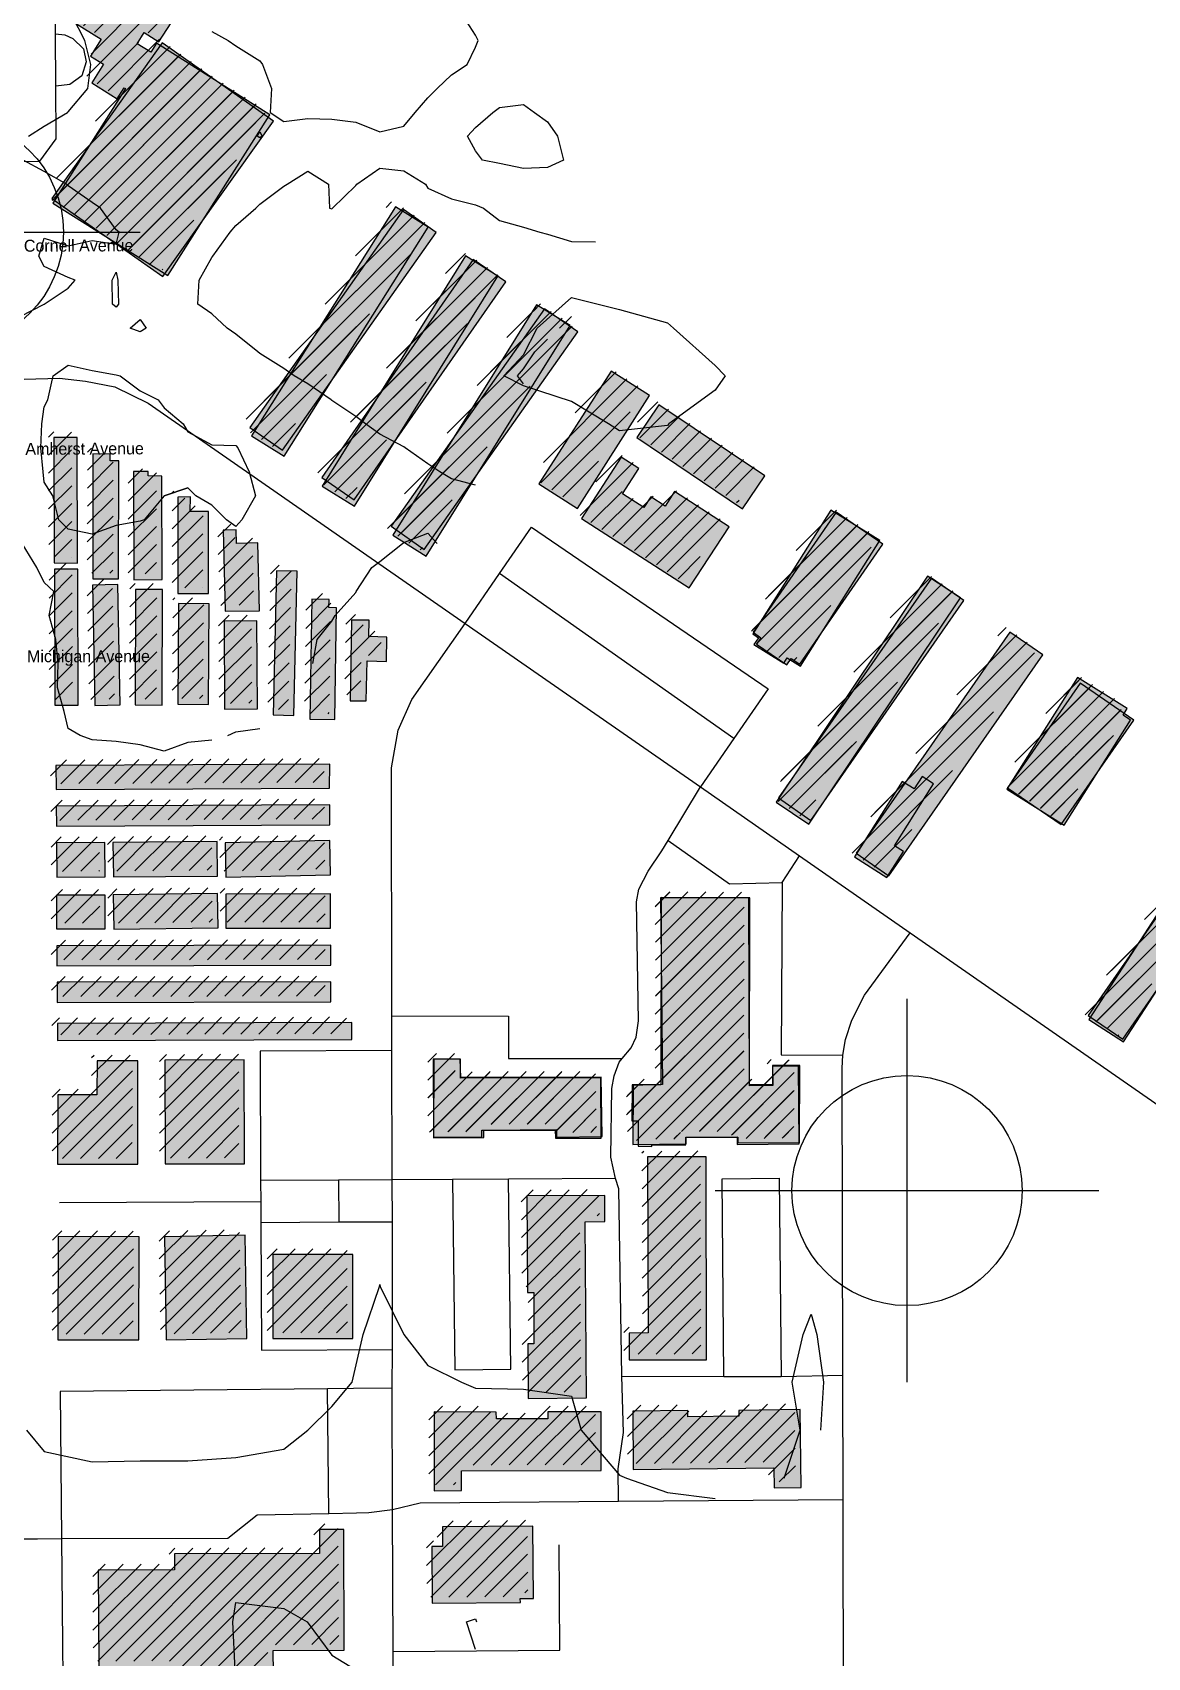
# Model space of a CAD drawing. Extents: x 6438959 to 7279357, y 1424492 to 2039161.
# Drawn here: x 6786740 to 6788136, y 1740798 to 1742833 of the extents above; entities that cross this region are included whole.
import ezdxf

# ---------------------------------------------------------------- set-up
doc = ezdxf.new("R2010")
doc.units = 21
for name, color, linetype in [('BUILDINGS', 9, 'Continuous'), ('CL_LOCAL', 4, 'Continuous'), ('CL_MAJOR', 2, 'Continuous'), ('CONTOUR_1FT', 251, 'Continuous'), ('CONTOUR_INDEX', 150, 'Continuous'), ('CONTOUR_MAJOR', 92, 'Continuous'), ('ROAD_LABELS', 3, 'Continuous')]:
    doc.layers.add(name, color=color, linetype=linetype)

msp = doc.modelspace()

# ---------------------------------------------------------------- hatches: boundary and pattern name
at = {"layer": 'BUILDINGS_HATCH'}
for points in [[(6787037.4, 1742729.7), (6786895.4, 1742819.2), (6786888.2, 1742807.9), (6786871.1, 1742818.6), (6786880.1, 1742832.5), (6786898.4, 1742821), (6786913.7, 1742844.8), (6786863.3, 1742876.5), (6786851.8, 1742858.2), (6786815.9, 1742880.8), (6786793.3, 1742844.9), (6786826.3, 1742824.5), (6786813, 1742803.2), (6786829.2, 1742793.2), (6786814.4, 1742769.7), (6786846.2, 1742749.6), (6786854.9, 1742763.5), (6786856.7, 1742762.4), (6786765.6, 1742619), (6786909.8, 1742528.4)], [(6786764.4, 1742625), (6786903.6, 1742527), (6787041.9, 1742721.7), (6786902.6, 1742819.7)], [(6787012.3, 1742338.3), (6787053.4, 1742309.6), (6787245.7, 1742582.4), (6787204.7, 1742611.1)], [(6787235.6, 1742589), (6787194.7, 1742614.5), (6787014.3, 1742327.9), (6787055.2, 1742302.4)], [(6787102.3, 1742275.7), (6787142.8, 1742247.7), (6787332.6, 1742520.3), (6787292, 1742548.3)], [(6787143.3, 1742239.7), (6787322.6, 1742527.8), (6787282.2, 1742552.9), (6787103, 1742264.5)], [(6787189.1, 1742214.4), (6787230.7, 1742185.2), (6787423, 1742457.7), (6787381.3, 1742486.8)], [(6787191.1, 1742203.3), (6787233.2, 1742177.1), (6787413.3, 1742465.9), (6787371.2, 1742491.8)], [(6787374.2, 1742267.5), (6787422.5, 1742236.9), (6787512.7, 1742378.2), (6787464.4, 1742408.8)], [(6787656.8, 1742277.5), (6787524.2, 1742366.7), (6787496.5, 1742325.7), (6787629, 1742236.4)], [(6786767.5, 1742168.6), (6786796.5, 1742168.4), (6786796.1, 1742325.7), (6786767.1, 1742325.5)], [(6786815.7, 1742148.6), (6786847.9, 1742148.5), (6786848.2, 1742296.3), (6786837.3, 1742296.6), (6786837.3, 1742304.9), (6786815.9, 1742305.1)], [(6787427.3, 1742224.2), (6787562.2, 1742137.2), (6787612.2, 1742213.7), (6787543.9, 1742258), (6787532, 1742239.7), (6787514.1, 1742251.2), (6787505.4, 1742238), (6787478.9, 1742255.2), (6787499.4, 1742286.7), (6787477, 1742301.1)], [(6786867, 1742147.5), (6786902.4, 1742147.8), (6786902.2, 1742277.4), (6786885, 1742277.7), (6786884.9, 1742283.1), (6786866.8, 1742283)], [(6786922.2, 1742130.1), (6786960.6, 1742130.1), (6786960.6, 1742233.1), (6786937.8, 1742232.9), (6786937.9, 1742251.2), (6786922.1, 1742251)], [(6787800.7, 1742196.7), (6787739.4, 1742234.8), (6787641.7, 1742079.6), (6787648.8, 1742074.9), (6787643.3, 1742066.5), (6787680.7, 1742043.2), (6787684.7, 1742049.7), (6787701.5, 1742039.3)], [(6787642.2, 1742081.8), (6787652.1, 1742075), (6787646.5, 1742066.8), (6787684.4, 1742040.9), (6787690, 1742049), (6787700.6, 1742041.7), (6787804.7, 1742192.2), (6787746.3, 1742232.2)], [(6787022.4, 1742193.6), (6786995.8, 1742193), (6786995.4, 1742210.1), (6786979, 1742209.6), (6786981.3, 1742108), (6787024.3, 1742108.8)], [(6786797.4, 1741990.7), (6786796.9, 1742160.8), (6786767.9, 1742160.9), (6786768.4, 1741990.5)], [(6787041.5, 1741978.2), (6787067.3, 1741977.7), (6787071.6, 1742158.3), (6787045.6, 1742158.8)], [(6787671.3, 1741869), (6787712.2, 1741841.7), (6787901.7, 1742124.7), (6787860.5, 1742152.1)], [(6786818.2, 1741990.2), (6786850.1, 1741990.8), (6786847.1, 1742141.5), (6786815.2, 1742140.9)], [(6786868.6, 1741991), (6786902.5, 1741990.5), (6786902.8, 1742135.4), (6786869.1, 1742135.5)], [(6787673.9, 1741874.3), (6787714.6, 1741846.2), (6787906.1, 1742121.4), (6787865.5, 1742149.4)], [(6786922.9, 1742117.8), (6786922.2, 1741991.8), (6786960.5, 1741991.4), (6786961.6, 1742117.3)], [(6787120.6, 1742112.5), (6787111.3, 1742112.8), (6787111.5, 1742122.9), (6787089.8, 1742123.1), (6787087.5, 1741973.1), (6787118.6, 1741972.6)], [(6786980.8, 1741985.3), (6787021.8, 1741985.7), (6787021.2, 1742096), (6786980.2, 1742095.7)], [(6787137.7, 1741996.1), (6787157.9, 1741995.9), (6787159, 1742045.8), (6787183.3, 1742045.3), (6787183.9, 1742075.8), (6787161.1, 1742076.4), (6787161.5, 1742096.8), (6787139.5, 1742097)], [(6787771.2, 1741805.2), (6787812.3, 1741776.8), (6788004.8, 1742053.6), (6787963.7, 1742081.9)], [(6787960, 1741885.2), (6788031.5, 1741840.3), (6788114.8, 1741971.7), (6788105.4, 1741977.8), (6788110.6, 1741986.3), (6788048.4, 1742025.1)], [(6787960.7, 1741887), (6788027.7, 1741840.9), (6788118.6, 1741971.9), (6788051.6, 1742018)], [(6786769.8, 1741884.9), (6787112.2, 1741886.6), (6787112.3, 1741916.5), (6786769.6, 1741914.8)], [(6787769.1, 1741800.7), (6787809.7, 1741774.8), (6787830.6, 1741807.4), (6787819.4, 1741814.5), (6787868.2, 1741891.8), (6787853.8, 1741901.1), (6787844, 1741885.7), (6787828.9, 1741895.1)], [(6788061.7, 1741601.9), (6788104.9, 1741572.2), (6788291.6, 1741841.3), (6788248.4, 1741871)], [(6788105.8, 1741568.9), (6788286, 1741846.4), (6788242.7, 1741874.5), (6788062.5, 1741597)], [(6787112.6, 1741840.8), (6787112.4, 1741865.9), (6786770, 1741864.2), (6786770.2, 1741839)], [(6786831, 1741818.4), (6786770.4, 1741818.3), (6786770.7, 1741775), (6786831.1, 1741775.5)], [(6786841.6, 1741775.5), (6786972, 1741776.6), (6786971.3, 1741819.9), (6786841, 1741818.5)], [(6787112.5, 1741821.1), (6786981.3, 1741818.2), (6786982.2, 1741775.2), (6787113.4, 1741778.1)], [(6786831.3, 1741752.5), (6786770.3, 1741752.7), (6786770.4, 1741710.5), (6786831.3, 1741710.3)], [(6786972.5, 1741711.8), (6786971.9, 1741754.8), (6786841.2, 1741753), (6786841.9, 1741710)], [(6787113.3, 1741754.1), (6786982.1, 1741753.8), (6786982.2, 1741711.5), (6787113.4, 1741711.5)], [(6787638.3, 1741749.3), (6787527.3, 1741749.5), (6787526.6, 1741515), (6787490.8, 1741515.1), (6787490.6, 1741469.9), (6787498.5, 1741470), (6787498.5, 1741438.3), (6787515.5, 1741438.1), (6787515.5, 1741439.9), (6787558.2, 1741439.9), (6787558.2, 1741449.7), (6787623.2, 1741449.5), (6787623.2, 1741443), (6787700.3, 1741442.5), (6787700.7, 1741539.4), (6787666.7, 1741539.5), (6787666.6, 1741515.1), (6787637.6, 1741515.2)], [(6787491.8, 1741440.6), (6787558.4, 1741441.2), (6787558.3, 1741449.6), (6787622.3, 1741450.2), (6787622.4, 1741440.5), (6787700, 1741441.2), (6787699.2, 1741538.5), (6787666.7, 1741538.2), (6787666.9, 1741514.4), (6787637.8, 1741514.1), (6787637.1, 1741749.2), (6787526.2, 1741749.2), (6787528.7, 1741515.6), (6787492.2, 1741514.4)], [(6787113.6, 1741690), (6786770.6, 1741689), (6786770.8, 1741664.3), (6787113.8, 1741664.9)], [(6787113.7, 1741644.1), (6786771.2, 1741643.5), (6786771.2, 1741618.4), (6787113.6, 1741619)], [(6787140.1, 1741593), (6786771.7, 1741591.8), (6786771.5, 1741570.7), (6787140, 1741571.9)], [(6786872.2, 1741545.3), (6786821.3, 1741545.2), (6786821, 1741502.6), (6786771.8, 1741502.6), (6786771.6, 1741415.9), (6786872.1, 1741415.7)], [(6787005.2, 1741546.4), (6786905.9, 1741545.9), (6786906.4, 1741416.3), (6787005.7, 1741416.4)], [(6787451.8, 1741523.9), (6787275.8, 1741523.5), (6787275.9, 1741547.2), (6787241.9, 1741547.2), (6787242.4, 1741449.7), (6787302.7, 1741449.8), (6787302.7, 1741458.5), (6787394.6, 1741458.6), (6787394.7, 1741448.4), (6787452.1, 1741448.5)], [(6787242, 1741448.7), (6787305.1, 1741449.3), (6787305, 1741458.3), (6787396.1, 1741459.1), (6787396.1, 1741449.7), (6787453.5, 1741450.3), (6787452.1, 1741524.7), (6787276.5, 1741524.4), (6787275.7, 1741547.1), (6787242.5, 1741547.2)], [(6787583.9, 1741171), (6787583.3, 1741425.2), (6787510, 1741424.9), (6787510.7, 1741204.6), (6787487.2, 1741204.4), (6787487.2, 1741170.9)], [(6787433.7, 1741123.2), (6787432.2, 1741343.8), (6787456.8, 1741344), (6787456.5, 1741376.8), (6787359, 1741376.3), (6787359.7, 1741255.1), (6787367.6, 1741255.2), (6787367.8, 1741191.1), (6787360.2, 1741191), (6787360.5, 1741122.6)], [(6786772, 1741196), (6786873.3, 1741195.8), (6786873.7, 1741324.7), (6786772.4, 1741325.3)], [(6787006.4, 1741326.8), (6786905.4, 1741324.9), (6786907.6, 1741196), (6787008.7, 1741197.6)], [(6787040.9, 1741197.5), (6787141.4, 1741197.6), (6787141.1, 1741302.8), (6787040.9, 1741302.7)], [(6787243.1, 1741006.9), (6787277.1, 1741007.2), (6787277.2, 1741031.9), (6787452, 1741032.3), (6787452, 1741105.8), (6787385.2, 1741105.7), (6787385.3, 1741096.9), (6787320.9, 1741097.1), (6787320.8, 1741105.5), (6787243.2, 1741105.6)], [(6787492.2, 1741033.7), (6787668.2, 1741035.5), (6787668.4, 1741010.8), (6787702.4, 1741011), (6787701.3, 1741108.6), (6787624.2, 1741107.6), (6787624.3, 1741100.3), (6787560.5, 1741099.5), (6787560.4, 1741107.5), (6787491.6, 1741106.5)], [(6787131.2, 1740655), (6787130.7, 1740779.1), (6787042, 1740778.8), (6787041.7, 1740806.8), (6787130.5, 1740807.5), (6787129.8, 1740958.6), (6787099.4, 1740958.4), (6787099.6, 1740928.5), (6786918, 1740927.8), (6786918.2, 1740908.1), (6786822.4, 1740907.7), (6786823.1, 1740786.4), (6786918.9, 1740786.9), (6786919, 1740777.4), (6786890.5, 1740777.2), (6786891.3, 1740654.1)], [(6787240.7, 1740866.3), (6787350.9, 1740867.2), (6787350.8, 1740872), (6787367.2, 1740872.1), (6787366.5, 1740962.8), (6787253.4, 1740961.8), (6787253.6, 1740937.1), (6787240.2, 1740937)]]:
    msp.add_hatch(color=251, dxfattribs=at).paths.add_polyline_path(points)
at = {"layer": 'BUILDINGS_SHADOW'}
h = msp.add_hatch(dxfattribs=at)
h.set_pattern_fill('ANSI31', scale=5)
h.paths.add_polyline_path([(6787030.4, 1742736.9), (6786888.5, 1742826.4), (6786881.3, 1742815.1), (6786864.2, 1742825.8), (6786873.2, 1742839.7), (6786891.4, 1742828.2), (6786906.7, 1742852), (6786856.4, 1742883.7), (6786844.8, 1742865.4), (6786808.9, 1742888), (6786786.4, 1742852.1), (6786819.3, 1742831.7), (6786806, 1742810.4), (6786822.2, 1742800.4), (6786807.5, 1742776.9), (6786839.3, 1742756.8), (6786848, 1742770.7), (6786849.7, 1742769.6), (6786758.6, 1742626.2), (6786902.9, 1742535.6)])
h = msp.add_hatch(dxfattribs=at)
h.set_pattern_fill('ANSI31', scale=5)
h.paths.add_polyline_path([(6786757.4, 1742632.2), (6786896.7, 1742534.2), (6787034.9, 1742728.9), (6786895.7, 1742826.9)])
h = msp.add_hatch(dxfattribs=at)
h.set_pattern_fill('ANSI31', scale=5)
h.paths.add_polyline_path([(6787228.7, 1742596.2), (6787187.8, 1742621.7), (6787007.4, 1742335.1), (6787048.3, 1742309.6)])
h = msp.add_hatch(dxfattribs=at)
h.set_pattern_fill('ANSI31', scale=5)
h.paths.add_polyline_path([(6787005.3, 1742345.5), (6787046.4, 1742316.8), (6787238.8, 1742589.6), (6787197.7, 1742618.3)])
h = msp.add_hatch(dxfattribs=at)
h.set_pattern_fill('ANSI31', scale=5)
h.paths.add_polyline_path([(6787136.4, 1742246.9), (6787315.6, 1742535), (6787275.3, 1742560.1), (6787096, 1742271.7)])
h = msp.add_hatch(dxfattribs=at)
h.set_pattern_fill('ANSI31', scale=5)
h.paths.add_polyline_path([(6787095.3, 1742282.9), (6787135.9, 1742254.9), (6787325.6, 1742527.5), (6787285.1, 1742555.5)])
h = msp.add_hatch(dxfattribs=at)
h.set_pattern_fill('ANSI31', scale=5)
h.paths.add_polyline_path([(6787184.1, 1742210.5), (6787226.2, 1742184.3), (6787406.3, 1742473.1), (6787364.2, 1742499)])
h = msp.add_hatch(dxfattribs=at)
h.set_pattern_fill('ANSI31', scale=5)
h.paths.add_polyline_path([(6787182.2, 1742221.6), (6787223.8, 1742192.4), (6787416, 1742464.9), (6787374.4, 1742494)])
h = msp.add_hatch(dxfattribs=at)
h.set_pattern_fill('ANSI31', scale=5)
h.paths.add_polyline_path([(6787367.3, 1742274.7), (6787415.6, 1742244.1), (6787505.8, 1742385.4), (6787457.5, 1742416)])
h = msp.add_hatch(dxfattribs=at)
h.set_pattern_fill('ANSI31', scale=5)
h.paths.add_polyline_path([(6787649.8, 1742284.7), (6787517.3, 1742373.9), (6787489.5, 1742332.9), (6787622.1, 1742243.6)])
h = msp.add_hatch(dxfattribs=at)
h.set_pattern_fill('ANSI31', scale=5)
h.paths.add_polyline_path([(6786760.6, 1742175.7), (6786789.6, 1742175.6), (6786789.2, 1742332.9), (6786760.2, 1742332.7)])
h = msp.add_hatch(dxfattribs=at)
h.set_pattern_fill('ANSI31', scale=5)
h.paths.add_polyline_path([(6786808.8, 1742155.8), (6786841, 1742155.7), (6786841.2, 1742303.5), (6786830.4, 1742303.8), (6786830.3, 1742312.1), (6786809, 1742312.3)])
h = msp.add_hatch(dxfattribs=at)
h.set_pattern_fill('ANSI31', scale=5)
h.paths.add_polyline_path([(6787420.3, 1742231.4), (6787555.2, 1742144.4), (6787605.3, 1742220.9), (6787536.9, 1742265.2), (6787525.1, 1742246.9), (6787507.1, 1742258.4), (6787498.4, 1742245.2), (6787471.9, 1742262.4), (6787492.5, 1742293.9), (6787470.1, 1742308.3)])
h = msp.add_hatch(dxfattribs=at)
h.set_pattern_fill('ANSI31', scale=5)
h.paths.add_polyline_path([(6786860, 1742154.7), (6786895.5, 1742155), (6786895.3, 1742284.6), (6786878, 1742284.9), (6786878, 1742290.3), (6786859.8, 1742290.2)])
h = msp.add_hatch(dxfattribs=at)
h.set_pattern_fill('ANSI31', scale=5)
h.paths.add_polyline_path([(6786915.3, 1742137.3), (6786953.6, 1742137.3), (6786953.7, 1742240.3), (6786930.8, 1742240.1), (6786931, 1742258.3), (6786915.1, 1742258.2)])
h = msp.add_hatch(dxfattribs=at)
h.set_pattern_fill('ANSI31', scale=5)
h.paths.add_polyline_path([(6787793.7, 1742203.9), (6787732.5, 1742242), (6787634.8, 1742086.8), (6787641.8, 1742082.1), (6787636.3, 1742073.7), (6787673.7, 1742050.4), (6787677.8, 1742056.9), (6787694.6, 1742046.5)])
h = msp.add_hatch(dxfattribs=at)
h.set_pattern_fill('ANSI31', scale=5)
h.paths.add_polyline_path([(6787635.2, 1742089), (6787645.2, 1742082.2), (6787639.5, 1742074), (6787677.4, 1742048.1), (6787683, 1742056.2), (6787693.6, 1742048.9), (6787797.8, 1742199.4), (6787739.4, 1742239.4)])
h = msp.add_hatch(dxfattribs=at)
h.set_pattern_fill('ANSI31', scale=5)
h.paths.add_polyline_path([(6787015.5, 1742200.8), (6786988.8, 1742200.2), (6786988.4, 1742217.3), (6786972, 1742216.8), (6786974.3, 1742115.2), (6787017.4, 1742116)])
h = msp.add_hatch(dxfattribs=at)
h.set_pattern_fill('ANSI31', scale=5)
h.paths.add_polyline_path([(6786790.4, 1741997.9), (6786789.9, 1742168), (6786760.9, 1742168.1), (6786761.4, 1741997.7)])
h = msp.add_hatch(dxfattribs=at)
h.set_pattern_fill('ANSI31', scale=5)
h.paths.add_polyline_path([(6787034.5, 1741985.4), (6787060.3, 1741984.9), (6787064.7, 1742165.5), (6787038.6, 1742166)])
h = msp.add_hatch(dxfattribs=at)
h.set_pattern_fill('ANSI31', scale=5)
h.paths.add_polyline_path([(6787664.3, 1741876.2), (6787705.3, 1741848.9), (6787894.8, 1742131.9), (6787853.6, 1742159.3)])
h = msp.add_hatch(dxfattribs=at)
h.set_pattern_fill('ANSI31', scale=5)
h.paths.add_polyline_path([(6787667, 1741881.5), (6787707.6, 1741853.4), (6787899.2, 1742128.6), (6787858.6, 1742156.6)])
h = msp.add_hatch(dxfattribs=at)
h.set_pattern_fill('ANSI31', scale=5)
h.paths.add_polyline_path([(6786811.2, 1741997.4), (6786843.2, 1741998), (6786840.2, 1742148.7), (6786808.3, 1742148.1)])
h = msp.add_hatch(dxfattribs=at)
h.set_pattern_fill('ANSI31', scale=5)
h.paths.add_polyline_path([(6786861.6, 1741998.2), (6786895.6, 1741997.7), (6786895.9, 1742142.6), (6786862.2, 1742142.7)])
h = msp.add_hatch(dxfattribs=at)
h.set_pattern_fill('ANSI31', scale=5)
h.paths.add_polyline_path([(6786915.9, 1742125), (6786915.2, 1741999), (6786953.6, 1741998.6), (6786954.6, 1742124.5)])
h = msp.add_hatch(dxfattribs=at)
h.set_pattern_fill('ANSI31', scale=5)
h.paths.add_polyline_path([(6787113.7, 1742119.7), (6787104.3, 1742120), (6787104.5, 1742130.1), (6787082.9, 1742130.3), (6787080.6, 1741980.3), (6787111.6, 1741979.8)])
h = msp.add_hatch(dxfattribs=at)
h.set_pattern_fill('ANSI31', scale=5)
h.paths.add_polyline_path([(6786973.9, 1741992.5), (6787014.9, 1741992.9), (6787014.2, 1742103.2), (6786973.2, 1742102.9)])
h = msp.add_hatch(dxfattribs=at)
h.set_pattern_fill('ANSI31', scale=5)
h.paths.add_polyline_path([(6787130.8, 1742003.3), (6787151, 1742003.1), (6787152, 1742053), (6787176.4, 1742052.5), (6787177, 1742083), (6787154.1, 1742083.6), (6787154.5, 1742104), (6787132.6, 1742104.2)])
h = msp.add_hatch(dxfattribs=at)
h.set_pattern_fill('ANSI31', scale=5)
h.paths.add_polyline_path([(6787764.3, 1741812.4), (6787805.4, 1741784), (6787997.9, 1742060.8), (6787956.7, 1742089.1)])
h = msp.add_hatch(dxfattribs=at)
h.set_pattern_fill('ANSI31', scale=5)
h.paths.add_polyline_path([(6787953, 1741892.4), (6788024.6, 1741847.5), (6788107.8, 1741978.9), (6788098.4, 1741985), (6788103.6, 1741993.5), (6788041.5, 1742032.3)])
h = msp.add_hatch(dxfattribs=at)
h.set_pattern_fill('ANSI31', scale=5)
h.paths.add_polyline_path([(6787953.8, 1741894.2), (6788020.8, 1741848.1), (6788111.6, 1741979.1), (6788044.6, 1742025.2)])
h = msp.add_hatch(dxfattribs=at)
h.set_pattern_fill('ANSI31', scale=5)
h.paths.add_polyline_path([(6786762.9, 1741892.1), (6787105.3, 1741893.8), (6787105.4, 1741923.7), (6786762.7, 1741922)])
h = msp.add_hatch(dxfattribs=at)
h.set_pattern_fill('ANSI31', scale=5)
h.paths.add_polyline_path([(6787762.2, 1741807.9), (6787802.8, 1741782), (6787823.6, 1741814.5), (6787812.4, 1741821.7), (6787861.3, 1741899), (6787846.9, 1741908.3), (6787837, 1741892.9), (6787822, 1741902.3)])
h = msp.add_hatch(dxfattribs=at)
h.set_pattern_fill('ANSI31', scale=5)
h.paths.add_polyline_path([(6787105.7, 1741848), (6787105.5, 1741873.1), (6786763.1, 1741871.4), (6786763.3, 1741846.2)])
h = msp.add_hatch(dxfattribs=at)
h.set_pattern_fill('ANSI31', scale=5)
h.paths.add_polyline_path([(6788054.8, 1741609.1), (6788097.9, 1741579.4), (6788284.6, 1741848.5), (6788241.5, 1741878.2)])
h = msp.add_hatch(dxfattribs=at)
h.set_pattern_fill('ANSI31', scale=5)
h.paths.add_polyline_path([(6788098.9, 1741576.1), (6788279.1, 1741853.6), (6788235.8, 1741881.7), (6788055.6, 1741604.2)])
h = msp.add_hatch(dxfattribs=at)
h.set_pattern_fill('ANSI31', scale=5)
h.paths.add_polyline_path([(6786834.7, 1741782.7), (6786965, 1741783.8), (6786964.4, 1741827.1), (6786834, 1741825.7)])
h = msp.add_hatch(dxfattribs=at)
h.set_pattern_fill('ANSI31', scale=5)
h.paths.add_polyline_path([(6787105.6, 1741828.3), (6786974.4, 1741825.4), (6786975.3, 1741782.4), (6787106.5, 1741785.3)])
h = msp.add_hatch(dxfattribs=at)
h.set_pattern_fill('ANSI31', scale=5)
h.paths.add_polyline_path([(6786824.1, 1741825.6), (6786763.4, 1741825.5), (6786763.8, 1741782.2), (6786824.1, 1741782.7)])
h = msp.add_hatch(dxfattribs=at)
h.set_pattern_fill('ANSI31', scale=5)
h.paths.add_polyline_path([(6786824.3, 1741759.7), (6786763.4, 1741759.9), (6786763.5, 1741717.7), (6786824.4, 1741717.5)])
h = msp.add_hatch(dxfattribs=at)
h.set_pattern_fill('ANSI31', scale=5)
h.paths.add_polyline_path([(6786965.6, 1741719), (6786964.9, 1741762), (6786834.3, 1741760.2), (6786834.9, 1741717.2)])
h = msp.add_hatch(dxfattribs=at)
h.set_pattern_fill('ANSI31', scale=5)
h.paths.add_polyline_path([(6787106.4, 1741761.3), (6786975.2, 1741761), (6786975.2, 1741718.7), (6787106.5, 1741718.7)])
h = msp.add_hatch(dxfattribs=at)
h.set_pattern_fill('ANSI31', scale=5)
h.paths.add_polyline_path([(6787631.3, 1741756.5), (6787520.3, 1741756.7), (6787519.6, 1741522.2), (6787483.9, 1741522.3), (6787483.7, 1741477.1), (6787491.6, 1741477.2), (6787491.6, 1741445.5), (6787508.5, 1741445.3), (6787508.5, 1741447.1), (6787551.3, 1741447.1), (6787551.2, 1741456.9), (6787616.2, 1741456.7), (6787616.3, 1741450.2), (6787693.3, 1741449.7), (6787693.7, 1741546.6), (6787659.7, 1741546.7), (6787659.6, 1741522.3), (6787630.6, 1741522.4)])
h = msp.add_hatch(dxfattribs=at)
h.set_pattern_fill('ANSI31', scale=5)
h.paths.add_polyline_path([(6787484.9, 1741447.8), (6787551.4, 1741448.4), (6787551.4, 1741456.8), (6787615.4, 1741457.4), (6787615.4, 1741447.7), (6787693.1, 1741448.4), (6787692.2, 1741545.7), (6787659.7, 1741545.4), (6787659.9, 1741521.6), (6787630.9, 1741521.3), (6787630.2, 1741756.4), (6787519.3, 1741756.4), (6787521.8, 1741522.8), (6787485.3, 1741521.6)])
h = msp.add_hatch(dxfattribs=at)
h.set_pattern_fill('ANSI31', scale=5)
h.paths.add_polyline_path([(6787106.6, 1741697.2), (6786763.6, 1741696.2), (6786763.8, 1741671.5), (6787106.8, 1741672.1)])
h = msp.add_hatch(dxfattribs=at)
h.set_pattern_fill('ANSI31', scale=5)
h.paths.add_polyline_path([(6787106.7, 1741651.3), (6786764.3, 1741650.7), (6786764.2, 1741625.6), (6787106.6, 1741626.2)])
h = msp.add_hatch(dxfattribs=at)
h.set_pattern_fill('ANSI31', scale=5)
h.paths.add_polyline_path([(6787133.2, 1741600.2), (6786764.7, 1741599), (6786764.6, 1741577.9), (6787133.1, 1741579.1)])
h = msp.add_hatch(dxfattribs=at)
h.set_pattern_fill('ANSI31', scale=5)
h.paths.add_polyline_path([(6786865.3, 1741552.5), (6786814.3, 1741552.4), (6786814.1, 1741509.8), (6786764.9, 1741509.8), (6786764.7, 1741423.1), (6786865.2, 1741422.9)])
h = msp.add_hatch(dxfattribs=at)
h.set_pattern_fill('ANSI31', scale=5)
h.paths.add_polyline_path([(6786998.3, 1741553.6), (6786899, 1741553.1), (6786899.4, 1741423.5), (6786998.7, 1741423.6)])
h = msp.add_hatch(dxfattribs=at)
h.set_pattern_fill('ANSI31', scale=5)
h.paths.add_polyline_path([(6787444.9, 1741531.1), (6787268.8, 1741530.7), (6787268.9, 1741554.4), (6787234.9, 1741554.4), (6787235.4, 1741456.9), (6787295.8, 1741457), (6787295.7, 1741465.7), (6787387.7, 1741465.8), (6787387.8, 1741455.6), (6787445.2, 1741455.7)])
h = msp.add_hatch(dxfattribs=at)
h.set_pattern_fill('ANSI31', scale=5)
h.paths.add_polyline_path([(6787235.1, 1741455.9), (6787298.2, 1741456.5), (6787298.1, 1741465.5), (6787389.1, 1741466.3), (6787389.2, 1741456.9), (6787446.5, 1741457.5), (6787445.1, 1741531.9), (6787269.5, 1741531.6), (6787268.7, 1741554.3), (6787235.6, 1741554.4)])
h = msp.add_hatch(dxfattribs=at)
h.set_pattern_fill('ANSI31', scale=5)
h.paths.add_polyline_path([(6787576.9, 1741178.2), (6787576.3, 1741432.4), (6787503.1, 1741432.1), (6787503.7, 1741211.8), (6787480.3, 1741211.6), (6787480.3, 1741178.1)])
h = msp.add_hatch(dxfattribs=at)
h.set_pattern_fill('ANSI31', scale=5)
h.paths.add_polyline_path([(6787426.8, 1741130.4), (6787425.3, 1741351), (6787449.9, 1741351.2), (6787449.6, 1741384), (6787352, 1741383.5), (6787352.8, 1741262.3), (6787360.7, 1741262.4), (6787360.9, 1741198.3), (6787353.3, 1741198.2), (6787353.5, 1741129.8)])
h = msp.add_hatch(dxfattribs=at)
h.set_pattern_fill('ANSI31', scale=5)
h.paths.add_polyline_path([(6786765, 1741203.2), (6786866.4, 1741203), (6786866.8, 1741331.9), (6786765.4, 1741332.5)])
h = msp.add_hatch(dxfattribs=at)
h.set_pattern_fill('ANSI31', scale=5)
h.paths.add_polyline_path([(6786999.5, 1741334), (6786898.4, 1741332.1), (6786900.7, 1741203.2), (6787001.7, 1741204.8)])
h = msp.add_hatch(dxfattribs=at)
h.set_pattern_fill('ANSI31', scale=5)
h.paths.add_polyline_path([(6787033.9, 1741204.7), (6787134.4, 1741204.8), (6787134.1, 1741310), (6787034, 1741309.9)])
h = msp.add_hatch(dxfattribs=at)
h.set_pattern_fill('ANSI31', scale=5)
h.paths.add_polyline_path([(6787485.2, 1741040.9), (6787661.3, 1741042.7), (6787661.5, 1741018), (6787695.4, 1741018.2), (6787694.3, 1741115.8), (6787617.3, 1741114.8), (6787617.4, 1741107.5), (6787553.5, 1741106.6), (6787553.4, 1741114.7), (6787484.6, 1741113.7)])
h = msp.add_hatch(dxfattribs=at)
h.set_pattern_fill('ANSI31', scale=5)
h.paths.add_polyline_path([(6787236.2, 1741014.1), (6787270.1, 1741014.4), (6787270.2, 1741039.1), (6787445.1, 1741039.5), (6787445.1, 1741113), (6787378.3, 1741112.9), (6787378.4, 1741104.1), (6787313.9, 1741104.3), (6787313.9, 1741112.7), (6787236.2, 1741112.8)])
h = msp.add_hatch(dxfattribs=at)
h.set_pattern_fill('ANSI31', scale=5)
h.paths.add_polyline_path([(6787124.2, 1740662.2), (6787123.8, 1740786.3), (6787035, 1740786), (6787034.8, 1740814), (6787123.6, 1740814.7), (6787122.9, 1740965.8), (6787092.4, 1740965.6), (6787092.7, 1740935.7), (6786911.1, 1740935), (6786911.2, 1740915.3), (6786815.5, 1740914.9), (6786816.2, 1740793.6), (6786911.9, 1740794), (6786912, 1740784.6), (6786883.6, 1740784.3), (6786884.3, 1740661.3)])
h = msp.add_hatch(dxfattribs=at)
h.set_pattern_fill('ANSI31', scale=5)
h.paths.add_polyline_path([(6787233.8, 1740873.5), (6787343.9, 1740874.4), (6787343.9, 1740879.2), (6787360.3, 1740879.3), (6787359.6, 1740970), (6787246.5, 1740969), (6787246.7, 1740944.3), (6787233.2, 1740944.2)])

# ---------------------------------------------------------------- linework, layer by layer
at = {"layer": 'BUILDINGS'}
for points in [[(6787037.4, 1742729.7), (6786895.4, 1742819.2), (6786888.2, 1742807.9), (6786871.1, 1742818.6), (6786880.1, 1742832.5), (6786898.4, 1742821), (6786913.7, 1742844.8), (6786863.3, 1742876.5), (6786851.8, 1742858.2), (6786815.9, 1742880.8), (6786793.3, 1742844.9), (6786826.3, 1742824.5), (6786813, 1742803.2), (6786829.2, 1742793.2), (6786814.4, 1742769.7), (6786846.2, 1742749.6), (6786854.9, 1742763.5), (6786856.7, 1742762.4), (6786765.6, 1742619), (6786909.8, 1742528.4), (6787037.4, 1742729.7)], [(6786764.4, 1742625), (6786903.6, 1742527), (6787041.9, 1742721.7), (6786902.6, 1742819.7), (6786764.4, 1742625)], [(6787012.3, 1742338.3), (6787053.4, 1742309.6), (6787245.7, 1742582.4), (6787204.7, 1742611.1), (6787012.3, 1742338.3)], [(6787235.6, 1742589), (6787194.7, 1742614.5), (6787014.3, 1742327.9), (6787055.2, 1742302.4), (6787235.6, 1742589)], [(6787102.3, 1742275.7), (6787142.8, 1742247.7), (6787332.6, 1742520.3), (6787292, 1742548.3), (6787102.3, 1742275.7)], [(6787143.3, 1742239.7), (6787322.6, 1742527.8), (6787282.2, 1742552.9), (6787103, 1742264.5), (6787143.3, 1742239.7)], [(6787189.1, 1742214.4), (6787230.7, 1742185.2), (6787423, 1742457.7), (6787381.3, 1742486.8), (6787189.1, 1742214.4)], [(6787191.1, 1742203.3), (6787233.2, 1742177.1), (6787413.3, 1742465.9), (6787371.2, 1742491.8), (6787191.1, 1742203.3)], [(6787374.2, 1742267.5), (6787422.5, 1742236.9), (6787512.7, 1742378.2), (6787464.4, 1742408.8), (6787374.2, 1742267.5)], [(6787656.8, 1742277.5), (6787524.2, 1742366.7), (6787496.5, 1742325.7), (6787629, 1742236.4), (6787656.8, 1742277.5)], [(6786767.5, 1742168.6), (6786796.5, 1742168.4), (6786796.1, 1742325.7), (6786767.1, 1742325.5), (6786767.5, 1742168.6)], [(6786815.7, 1742148.6), (6786847.9, 1742148.5), (6786848.2, 1742296.3), (6786837.3, 1742296.6), (6786837.3, 1742304.9), (6786815.9, 1742305.1), (6786815.7, 1742148.6)], [(6787427.3, 1742224.2), (6787562.2, 1742137.2), (6787612.2, 1742213.7), (6787543.9, 1742258), (6787532, 1742239.7), (6787514.1, 1742251.2), (6787505.4, 1742238), (6787478.9, 1742255.2), (6787499.4, 1742286.7), (6787477, 1742301.1), (6787427.3, 1742224.2)], [(6786867, 1742147.5), (6786902.4, 1742147.8), (6786902.2, 1742277.4), (6786885, 1742277.7), (6786884.9, 1742283.1), (6786866.8, 1742283), (6786867, 1742147.5)], [(6786922.2, 1742130.1), (6786960.6, 1742130.1), (6786960.6, 1742233.1), (6786937.8, 1742232.9), (6786937.9, 1742251.2), (6786922.1, 1742251), (6786922.2, 1742130.1)], [(6787800.7, 1742196.7), (6787739.4, 1742234.8), (6787641.7, 1742079.6), (6787648.8, 1742074.9), (6787643.3, 1742066.5), (6787680.7, 1742043.2), (6787684.7, 1742049.7), (6787701.5, 1742039.3), (6787800.7, 1742196.7)], [(6787642.2, 1742081.8), (6787652.1, 1742075), (6787646.5, 1742066.8), (6787684.4, 1742040.9), (6787690, 1742049), (6787700.6, 1742041.7), (6787804.7, 1742192.2), (6787746.3, 1742232.2), (6787642.2, 1742081.8)], [(6787022.4, 1742193.6), (6786995.8, 1742193), (6786995.4, 1742210.1), (6786979, 1742209.6), (6786981.3, 1742108), (6787024.3, 1742108.8), (6787022.4, 1742193.6)], [(6786797.4, 1741990.7), (6786796.9, 1742160.8), (6786767.9, 1742160.9), (6786768.4, 1741990.5), (6786797.4, 1741990.7)], [(6787041.5, 1741978.2), (6787067.3, 1741977.7), (6787071.6, 1742158.3), (6787045.6, 1742158.8), (6787041.5, 1741978.2)], [(6787671.3, 1741869), (6787712.2, 1741841.7), (6787901.7, 1742124.7), (6787860.5, 1742152.1), (6787671.3, 1741869)], [(6786818.2, 1741990.2), (6786850.1, 1741990.8), (6786847.1, 1742141.5), (6786815.2, 1742140.9), (6786818.2, 1741990.2)], [(6786868.6, 1741991), (6786902.5, 1741990.5), (6786902.8, 1742135.4), (6786869.1, 1742135.5), (6786868.6, 1741991)], [(6787673.9, 1741874.3), (6787714.6, 1741846.2), (6787906.1, 1742121.4), (6787865.5, 1742149.4), (6787673.9, 1741874.3)], [(6786922.9, 1742117.8), (6786922.2, 1741991.8), (6786960.5, 1741991.4), (6786961.6, 1742117.3), (6786922.9, 1742117.8)], [(6787120.6, 1742112.5), (6787111.3, 1742112.8), (6787111.5, 1742122.9), (6787089.8, 1742123.1), (6787087.5, 1741973.1), (6787118.6, 1741972.6), (6787120.6, 1742112.5)], [(6786980.8, 1741985.3), (6787021.8, 1741985.7), (6787021.2, 1742096), (6786980.2, 1742095.7), (6786980.8, 1741985.3)], [(6787137.7, 1741996.1), (6787157.9, 1741995.9), (6787159, 1742045.8), (6787183.3, 1742045.3), (6787183.9, 1742075.8), (6787161.1, 1742076.4), (6787161.5, 1742096.8), (6787139.5, 1742097), (6787137.7, 1741996.1)], [(6787771.2, 1741805.2), (6787812.3, 1741776.8), (6788004.8, 1742053.6), (6787963.7, 1742081.9), (6787771.2, 1741805.2)], [(6787960, 1741885.2), (6788031.5, 1741840.3), (6788114.8, 1741971.7), (6788105.4, 1741977.8), (6788110.6, 1741986.3), (6788048.4, 1742025.1), (6787960, 1741885.2)], [(6787960.7, 1741887), (6788027.7, 1741840.9), (6788118.6, 1741971.9), (6788051.6, 1742018), (6787960.7, 1741887)], [(6786769.8, 1741884.9), (6787112.2, 1741886.6), (6787112.3, 1741916.5), (6786769.6, 1741914.8), (6786769.8, 1741884.9)], [(6787769.1, 1741800.7), (6787809.7, 1741774.8), (6787830.6, 1741807.4), (6787819.4, 1741814.5), (6787868.2, 1741891.8), (6787853.8, 1741901.1), (6787844, 1741885.7), (6787828.9, 1741895.1), (6787769.1, 1741800.7)], [(6788061.7, 1741601.9), (6788104.9, 1741572.2), (6788291.6, 1741841.3), (6788248.4, 1741871), (6788061.7, 1741601.9)], [(6788105.8, 1741568.9), (6788286, 1741846.4), (6788242.7, 1741874.5), (6788062.5, 1741597), (6788105.8, 1741568.9)], [(6787112.6, 1741840.8), (6787112.4, 1741865.9), (6786770, 1741864.2), (6786770.2, 1741839), (6787112.6, 1741840.8)], [(6786831, 1741818.4), (6786770.4, 1741818.3), (6786770.7, 1741775), (6786831.1, 1741775.5), (6786831, 1741818.4)], [(6786841.6, 1741775.5), (6786972, 1741776.6), (6786971.3, 1741819.9), (6786841, 1741818.5), (6786841.6, 1741775.5)], [(6787112.5, 1741821.1), (6786981.3, 1741818.2), (6786982.2, 1741775.2), (6787113.4, 1741778.1), (6787112.5, 1741821.1)], [(6786831.3, 1741752.5), (6786770.3, 1741752.7), (6786770.4, 1741710.5), (6786831.3, 1741710.3), (6786831.3, 1741752.5)], [(6786972.5, 1741711.8), (6786971.9, 1741754.8), (6786841.2, 1741753), (6786841.9, 1741710), (6786972.5, 1741711.8)], [(6787113.3, 1741754.1), (6786982.1, 1741753.8), (6786982.2, 1741711.5), (6787113.4, 1741711.5), (6787113.3, 1741754.1)], [(6787638.3, 1741749.3), (6787527.3, 1741749.5), (6787526.6, 1741515), (6787490.8, 1741515.1), (6787490.6, 1741469.9), (6787498.5, 1741470), (6787498.5, 1741438.3), (6787515.5, 1741438.1), (6787515.5, 1741439.9), (6787558.2, 1741439.9), (6787558.2, 1741449.7), (6787623.2, 1741449.5), (6787623.2, 1741443), (6787700.3, 1741442.5), (6787700.7, 1741539.4), (6787666.7, 1741539.5), (6787666.6, 1741515.1), (6787637.6, 1741515.2), (6787638.3, 1741749.3)], [(6787491.8, 1741440.6), (6787558.4, 1741441.2), (6787558.3, 1741449.6), (6787622.3, 1741450.2), (6787622.4, 1741440.5), (6787700, 1741441.2), (6787699.2, 1741538.5), (6787666.7, 1741538.2), (6787666.9, 1741514.4), (6787637.8, 1741514.1), (6787637.1, 1741749.2), (6787526.2, 1741749.2), (6787528.7, 1741515.6), (6787492.2, 1741514.4), (6787491.8, 1741440.6)], [(6787113.6, 1741690), (6786770.6, 1741689), (6786770.8, 1741664.3), (6787113.8, 1741664.9), (6787113.6, 1741690)], [(6787113.7, 1741644.1), (6786771.2, 1741643.5), (6786771.2, 1741618.4), (6787113.6, 1741619), (6787113.7, 1741644.1)], [(6787140.1, 1741593), (6786771.7, 1741591.8), (6786771.5, 1741570.7), (6787140, 1741571.9), (6787140.1, 1741593)], [(6786872.2, 1741545.3), (6786821.3, 1741545.2), (6786821, 1741502.6), (6786771.8, 1741502.6), (6786771.6, 1741415.9), (6786872.1, 1741415.7), (6786872.2, 1741545.3)], [(6787005.2, 1741546.4), (6786905.9, 1741545.9), (6786906.4, 1741416.3), (6787005.7, 1741416.4), (6787005.2, 1741546.4)], [(6787451.8, 1741523.9), (6787275.8, 1741523.5), (6787275.9, 1741547.2), (6787241.9, 1741547.2), (6787242.4, 1741449.7), (6787302.7, 1741449.8), (6787302.7, 1741458.5), (6787394.6, 1741458.6), (6787394.7, 1741448.4), (6787452.1, 1741448.5), (6787451.8, 1741523.9)], [(6787242, 1741448.7), (6787305.1, 1741449.3), (6787305, 1741458.3), (6787396.1, 1741459.1), (6787396.1, 1741449.7), (6787453.5, 1741450.3), (6787452.1, 1741524.7), (6787276.5, 1741524.4), (6787275.7, 1741547.1), (6787242.5, 1741547.2), (6787242, 1741448.7)], [(6787583.9, 1741171), (6787583.3, 1741425.2), (6787510, 1741424.9), (6787510.7, 1741204.6), (6787487.2, 1741204.4), (6787487.2, 1741170.9), (6787583.9, 1741171)], [(6787433.7, 1741123.2), (6787432.2, 1741343.8), (6787456.8, 1741344), (6787456.5, 1741376.8), (6787359, 1741376.3), (6787359.7, 1741255.1), (6787367.6, 1741255.2), (6787367.8, 1741191.1), (6787360.2, 1741191), (6787360.5, 1741122.6), (6787433.7, 1741123.2)], [(6786772, 1741196), (6786873.3, 1741195.8), (6786873.7, 1741324.7), (6786772.4, 1741325.3), (6786772, 1741196)], [(6787006.4, 1741326.8), (6786905.4, 1741324.9), (6786907.6, 1741196), (6787008.7, 1741197.6), (6787006.4, 1741326.8)], [(6787040.9, 1741197.5), (6787141.4, 1741197.6), (6787141.1, 1741302.8), (6787040.9, 1741302.7), (6787040.9, 1741197.5)], [(6787243.1, 1741006.9), (6787277.1, 1741007.2), (6787277.2, 1741031.9), (6787452, 1741032.3), (6787452, 1741105.8), (6787385.2, 1741105.7), (6787385.3, 1741096.9), (6787320.9, 1741097.1), (6787320.8, 1741105.5), (6787243.2, 1741105.6), (6787243.1, 1741006.9)], [(6787492.2, 1741033.7), (6787668.2, 1741035.5), (6787668.4, 1741010.8), (6787702.4, 1741011), (6787701.3, 1741108.6), (6787624.2, 1741107.6), (6787624.3, 1741100.3), (6787560.5, 1741099.5), (6787560.4, 1741107.5), (6787491.6, 1741106.5), (6787492.2, 1741033.7)], [(6787131.2, 1740655), (6787130.7, 1740779.1), (6787042, 1740778.8), (6787041.7, 1740806.8), (6787130.5, 1740807.5), (6787129.8, 1740958.6), (6787099.4, 1740958.4), (6787099.6, 1740928.5), (6786918, 1740927.8), (6786918.2, 1740908.1), (6786822.4, 1740907.7), (6786823.1, 1740786.4), (6786918.9, 1740786.9), (6786919, 1740777.4), (6786890.5, 1740777.2), (6786891.3, 1740654.1), (6787131.2, 1740655)], [(6787240.7, 1740866.3), (6787350.9, 1740867.2), (6787350.8, 1740872), (6787367.2, 1740872.1), (6787366.5, 1740962.8), (6787253.4, 1740961.8), (6787253.6, 1740937.1), (6787240.2, 1740937), (6787240.7, 1740866.3)]]:
    msp.add_lwpolyline(points, close=True, dxfattribs=at)
at = {"layer": 'CL_LOCAL'}
for points in [[(6786684.4, 1742671.2), (6786749.3, 1742671.4), (6786769.7, 1742699.5), (6786769.5, 1742765.4), (6786769.2, 1742831.1), (6786769.1, 1742859.6), (6786684.9, 1742859.3)], [(6786769.2, 1742831.1), (6786780.9, 1742829.8), (6786790.8, 1742825.2), (6786804.2, 1742812.1), (6786807.4, 1742795.8), (6786802.1, 1742778.3), (6786787.1, 1742767.4), (6786769.5, 1742765.4)], [(6787281.8, 1742092.7), (6787324.8, 1742155.3), (6787365, 1742213.5), (6787661, 1742011), (6787618, 1741948.7), (6787576.2, 1741888.1)], [(6787618, 1741948.7), (6787324.8, 1742155.3)], [(6787192.3, 1740491.3), (6787192, 1740637.8), (6787191.8, 1740737.1), (6787191.7, 1740805.8), (6787190.8, 1740983.3), (6787190.6, 1741135.3), (6787191, 1741183.6), (6787190.7, 1741343.1), (6787190.6, 1741396.2), (6787190.2, 1741558.2), (6787190.2, 1741601.5), (6787189.5, 1741912.1), (6787198.1, 1741959.2), (6787214.9, 1741997.4), (6787281.8, 1742092.7)], [(6787473.8, 1740993.8), (6787473.4, 1741034.6), (6787480, 1741080.1), (6787478.1, 1741150.6), (6787474.2, 1741385), (6787470, 1741397.9), (6787464.2, 1741424.7), (6787465.5, 1741510.6), (6787468.2, 1741526.4), (6787474.6, 1741543.5), (6787478.4, 1741548.1), (6787489.5, 1741561.4), (6787495.9, 1741574.9), (6787498.6, 1741595.2), (6787496.1, 1741744.4), (6787499.3, 1741760.2), (6787510.9, 1741782.6), (6787527.8, 1741808.3), (6787535.9, 1741821), (6787576.2, 1741888.1)], [(6787535.9, 1741821), (6787612.9, 1741767), (6787678.7, 1741768.6), (6787700.4, 1741801.7)], [(6787678.7, 1741768.6), (6787677.2, 1741552.7), (6787754.7, 1741552.2)], [(6787755.8, 1740494.6), (6787755.4, 1740706.2), (6787755.4, 1740722.7), (6787754.8, 1740996), (6787754.6, 1741151.5), (6787753.8, 1741536), (6787754.7, 1741552.2), (6787757.9, 1741571.8), (6787765.7, 1741596.2), (6787781.6, 1741627.3), (6787838.9, 1741705.4)], [(6787190.2, 1741601.5), (6787336, 1741601.3), (6787335.9, 1741548.3), (6787478.4, 1741548.1)], [(6787190.2, 1741558.2), (6787025.2, 1741557.5), (6787025.8, 1741395.2), (6787025.9, 1741368.8), (6787026, 1741342.5), (6787026.7, 1741182.9), (6787191, 1741183.6)], [(6787470, 1741397.9), (6787336.1, 1741397.1), (6787265.8, 1741396.6), (6787190.6, 1741396.2), (6787123.1, 1741395.7), (6787025.8, 1741395.2)], [(6787123.1, 1741395.7), (6787123.5, 1741343.2)], [(6787265.8, 1741396.6), (6787268.9, 1741158.5), (6787339, 1741159.3), (6787336.1, 1741397.1)], [(6787605.6, 1741150.2), (6787603.4, 1741397.6), (6787675, 1741398.2), (6787677.3, 1741150)], [(6787025.9, 1741368.8), (6786773.9, 1741367.6)], [(6787190.7, 1741343.1), (6787123.5, 1741343.2), (6787026, 1741342.5)], [(6787190.6, 1741135.3), (6787142.2, 1741134.8), (6787109.5, 1741134.5), (6786774.7, 1741131.3), (6786776.5, 1740947), (6786779.4, 1740640.8), (6786780.1, 1740566)], [(6787111, 1740978.6), (6787109.5, 1741134.5)], [(6787478.1, 1741150.6), (6787605.6, 1741150.2), (6787677.3, 1741150), (6787754.6, 1741151.5)], [(6787190.8, 1740983.3), (6787225.4, 1740991.9), (6787473.8, 1740993.8), (6787754.8, 1740996)], [(6786696, 1740946.7), (6786746.6, 1740946.9), (6786776.5, 1740947), (6786984.8, 1740947.8), (6787021.6, 1740976.7), (6787111, 1740978.6), (6787145.7, 1740979.3), (6787161.2, 1740979.6), (6787190.8, 1740983.3)], [(6787191.7, 1740805.8), (6787400.4, 1740807.5), (6787399.3, 1740939.1)]]:
    msp.add_lwpolyline(points, dxfattribs=at)
at = {"layer": 'CL_MAJOR'}
msp.add_lwpolyline([(6786685, 1742397.3), (6786774, 1742399.8), (6786806.7, 1742396.2), (6786843.2, 1742389), (6786885.1, 1742368.6), (6787281.8, 1742092.7), (6787576.2, 1741888.1), (6787700.4, 1741801.7), (6787838.9, 1741705.4), (6788239.4, 1741426.9), (6788363.1, 1741340.9), (6788433.5, 1741292), (6788496, 1741248.5), (6788785.3, 1741047.3), (6789020.6, 1740883.8), (6789043.3, 1740868), (6789059.7, 1740856.6), (6789252.8, 1740722.3), (6789338.6, 1740662.7), (6789426.4, 1740601.6), (6789442.9, 1740590.1), (6789572.8, 1740499.8)], dxfattribs=at)
at = {"layer": 'CONTOUR_1FT'}
for points, elevation in [([(6786735.4, 1742702.7), (6786754.9, 1742715.5), (6786784.1, 1742732.7), (6786784.9, 1742733.5), (6786809.4, 1742762.7), (6786813.4, 1742792.7), (6786805.7, 1742822.7), (6786790.5, 1742852.7)], 328), ([(6786964.9, 1742834.1), (6786985.2, 1742822.7), (6786994.9, 1742815.8), (6787024.9, 1742797.2), (6787028.3, 1742792.7), (6787039.6, 1742762.7), (6787037.7, 1742732.7), (6787054.9, 1742721.1), (6787084.9, 1742724.9), (6787114.9, 1742724.3), (6787144.9, 1742720.2), (6787174.9, 1742708.2), (6787204.9, 1742715.3), (6787219.2, 1742732.7), (6787234.9, 1742750.7), (6787246.9, 1742762.7), (6787264.9, 1742779.8), (6787284.2, 1742792.7), (6787294.9, 1742814.1), (6787298, 1742822.7), (6787294.9, 1742829.4), (6787279.9, 1742852.7)], 328), ([(6787354.9, 1742662.3), (6787324.9, 1742668.5), (6787303.5, 1742672.7), (6787294.9, 1742684.7), (6787284.9, 1742702.7), (6787294.9, 1742713.9), (6787316.3, 1742732.7), (6787324.9, 1742738.7), (6787354.9, 1742742.7), (6787368.5, 1742732.7), (6787384.9, 1742720.7), (6787397.2, 1742702.7), (6787404.9, 1742672.7), (6787384.9, 1742663.8), (6787354.9, 1742662.3)], 328), ([(6787024.9, 1742700.6), (6787021.4, 1742702.7), (6787024.9, 1742708.1), (6787027.7, 1742702.7), (6787024.9, 1742700.6)], 328), ([(6786724.9, 1742477.2), (6786754.9, 1742492.7), (6786754.9, 1742492.7), (6786784.9, 1742512.7), (6786793.5, 1742522.7), (6786784.9, 1742525.8), (6786754.9, 1742539.8), (6786748, 1742552.7), (6786754.9, 1742575.2), (6786784.9, 1742565.4), (6786814.9, 1742572.4), (6786844.9, 1742567.7), (6786848.6, 1742582.7), (6786844.9, 1742585.8), (6786825.3, 1742612.7), (6786814.9, 1742619.8), (6786784.9, 1742640.8), (6786782.7, 1742642.7), (6786754.9, 1742658.6), (6786728.5, 1742672.7)], 328), ([(6787294.9, 1742265.8), (6787264.9, 1742273.9), (6787250.2, 1742282.7), (6787234.9, 1742292.5), (6787206.7, 1742312.7), (6787204.9, 1742314), (6787174.9, 1742329.8), (6787156.9, 1742342.7), (6787144.9, 1742352.1), (6787114.9, 1742372.1), (6787114.2, 1742372.7), (6787084.9, 1742392.7), (6787068, 1742402.7), (6787054.9, 1742412), (6787024.9, 1742430.8), (6787022.2, 1742432.7), (6786994.9, 1742455.1), (6786983.8, 1742462.7), (6786964.9, 1742480.3), (6786947.3, 1742492.7), (6786949, 1742522.7), (6786964.9, 1742551.1), (6786966, 1742552.7), (6786987.8, 1742582.7), (6786994.9, 1742590.9), (6787019.7, 1742612.7), (6787024.9, 1742617.7), (6787054.9, 1742640.1), (6787058.9, 1742642.7), (6787084.9, 1742658.9), (6787110.9, 1742642.7), (6787112.2, 1742612.7), (6787114.9, 1742612), (6787115.6, 1742612.7), (6787144.9, 1742641.3), (6787146.2, 1742642.7), (6787174.9, 1742662.7), (6787204.9, 1742659.4), (6787232.2, 1742642.7), (6787234.9, 1742637.7), (6787264.9, 1742624.5), (6787294.9, 1742617), (6787304.6, 1742612.7), (6787324.9, 1742597.4), (6787354.9, 1742588.8), (6787375.5, 1742582.7), (6787384.9, 1742580.3), (6787414.9, 1742570.8), (6787444.9, 1742570.4)], 329), ([(6786844.9, 1742488.9), (6786840.6, 1742492.7), (6786839.9, 1742522.7), (6786844.9, 1742532.7), (6786847.2, 1742522.7), (6786847.9, 1742492.7), (6786844.9, 1742488.9)], 328), ([(6786874.9, 1742458.1), (6786862.4, 1742462.7), (6786874.9, 1742473.4), (6786882.4, 1742462.7), (6786874.9, 1742458.1)], 328), ([(6787399.9, 1742462.7), (6787414.9, 1742477)], 330), ([(6787354.9, 1742393), (6787347.4, 1742402.7), (6787354.9, 1742411.4), (6787369.2, 1742432.7), (6787384.9, 1742448.7)], 330), ([(6786904.9, 1742252.7), (6786934.9, 1742262.7), (6786904.9, 1742252.7), (6786879.9, 1742222.7), (6786874.9, 1742220.8), (6786844.9, 1742215.6), (6786814.9, 1742204.4), (6786784.9, 1742211), (6786773.2, 1742222.7), (6786765.8, 1742252.7), (6786754.9, 1742269.8), (6786753.6, 1742282.7), (6786750.5, 1742312.7), (6786752.1, 1742342.7), (6786754.9, 1742364.1), (6786759.5, 1742372.7), (6786766.1, 1742402.7), (6786784.9, 1742416.3), (6786814.9, 1742409.5), (6786844.9, 1742403.9), (6786849.9, 1742402.7), (6786874.9, 1742383.9), (6786897.4, 1742372.7), (6786904.9, 1742362.7), (6786928.9, 1742342.7), (6786934.9, 1742332.7), (6786964.9, 1742316.4), (6786994.9, 1742315.7), (6786997.3, 1742312.7), (6787011.6, 1742282.7), (6787019.4, 1742252.7), (6787002.4, 1742222.7), (6786994.9, 1742214.1), (6786982.9, 1742222.7), (6786964.9, 1742240.7), (6786944.9, 1742252.7), (6786934.9, 1742262.7)], 329), ([(6786964.9, 1741946.7), (6786934.9, 1741943.7), (6786904.9, 1741932.7), (6786874.9, 1741940.7), (6786844.9, 1741945.2), (6786814.9, 1741947.2), (6786799.9, 1741952.7), (6786784.9, 1741961.3), (6786780, 1741982.7), (6786771.6, 1742012.7), (6786772.5, 1742042.7), (6786769.3, 1742072.7), (6786761.3, 1742102.7), (6786767.1, 1742132.7), (6786754.9, 1742144.1), (6786745.9, 1742162.7), (6786727.3, 1742192.7)], 328), ([(6787091.1, 1742042.7), (6787096.4, 1742072.7), (6787114.9, 1742095.5), (6787119.3, 1742102.7), (6787144.9, 1742131.7), (6787145.4, 1742132.7), (6787165.2, 1742162.7), (6787174.9, 1742170.5), (6787203.2, 1742192.7), (6787204.9, 1742194), (6787234.9, 1742206), (6787246.9, 1742192.7)], 328), ([(6786984.9, 1741952.7), (6786994.9, 1741957), (6787024.9, 1741961.3)], 328)]:
    msp.add_lwpolyline(points, dxfattribs=dict(at, elevation=elevation))
at = {"layer": 'CONTOUR_INDEX', "elevation": 330}
msp.add_lwpolyline([(6787534.9, 1742340.7), (6787474.9, 1742334.1), (6787461.4, 1742342.7), (6787414.9, 1742370.8), (6787354.9, 1742390.2), (6787330.2, 1742402.7), (6787354.9, 1742428.9), (6787371.8, 1742462.7), (6787414.9, 1742501), (6787474.9, 1742485.8), (6787534.9, 1742469.2), (6787542.4, 1742462.7), (6787594.9, 1742415.8), (6787607.1, 1742402.7), (6787594.9, 1742384.9), (6787536.9, 1742342.7), (6787534.9, 1742340.7)], dxfattribs=at)
at = {"layer": 'CONTOUR_MAJOR', "elevation": 325}
for points in [[(6786732.9, 1741082.7), (6786754.9, 1741056.2), (6786814.9, 1741043.1), (6786874.9, 1741044.3), (6786934.9, 1741044.4), (6786994.9, 1741048.4), (6787054.9, 1741059), (6787084.9, 1741082.7), (6787114.9, 1741112.4), (6787140.3, 1741142.7), (6787154.3, 1741202.7), (6787174.4, 1741262.7), (6787174.9, 1741265.2), (6787175.5, 1741262.7), (6787205.2, 1741202.7), (6787234.9, 1741163.6), (6787277.2, 1741142.7), (6787294.9, 1741135.5), (6787354.9, 1741134.3), (6787414.9, 1741125.4), (6787427.1, 1741082.7), (6787474.9, 1741026.5), (6787483.6, 1741022.7), (6787534.9, 1741004.6), (6787594.9, 1740997.3)], [(6787681.2, 1741022.7), (6787701.3, 1741082.7), (6787691.1, 1741142.7), (6787704.9, 1741202.7), (6787714.9, 1741228), (6787722, 1741202.7), (6787730.2, 1741142.7), (6787726.4, 1741082.7)], [(6787114.9, 1740774.8), (6787054.9, 1740778.2), (6786994.9, 1740779.7), (6786993.9, 1740782.7), (6786991, 1740842.7), (6786994.9, 1740867.1), (6787054.9, 1740859.4), (6787083.9, 1740842.7), (6787114.9, 1740801), (6787144.9, 1740782.7), (6787114.9, 1740774.8)], [(6787294.9, 1740808.4), (6787283.5, 1740842.7), (6787294.9, 1740846.8), (6787296, 1740842.7)]]:
    msp.add_lwpolyline(points, dxfattribs=at)
at = {"layer": 'IMG_ALIGN_FAR'}
for p, q in [((6787834.9, 1741142.7, 321.2), (6787834.9, 1741622.7, 321.2)), ((6787594.9, 1741382.7, 321.2), (6788074.9, 1741382.7, 321.2))]:
    msp.add_line(p, q, dxfattribs=at)
msp.add_circle((6787834.9, 1741382.7, 321.2), 144, dxfattribs=at)
at = {"layer": 'IMG_ALIGN_NEAR'}
msp.add_line((6786394.9, 1742582.7, 321.2), (6786874.9, 1742582.7, 321.2), dxfattribs=at)
msp.add_circle((6786634.9, 1742582.7, 321.2), 144, dxfattribs=at)

# ---------------------------------------------------------------- texts
at = {"layer": 'ROAD_LABELS'}
for s, rotation, p in [('East Cornell Avenue', 0.2356, (6786683.8, 1742558)), ('East Amherst Avenue', 0.2408, (6786685.7, 1742303.7)), ('East Michigan Avenue', 0.0377, (6786687.7, 1742044.2))]:
    msp.add_text(s, height=15, rotation=rotation, dxfattribs=at).set_placement(p)

doc.saveas('drawing.dxf')
